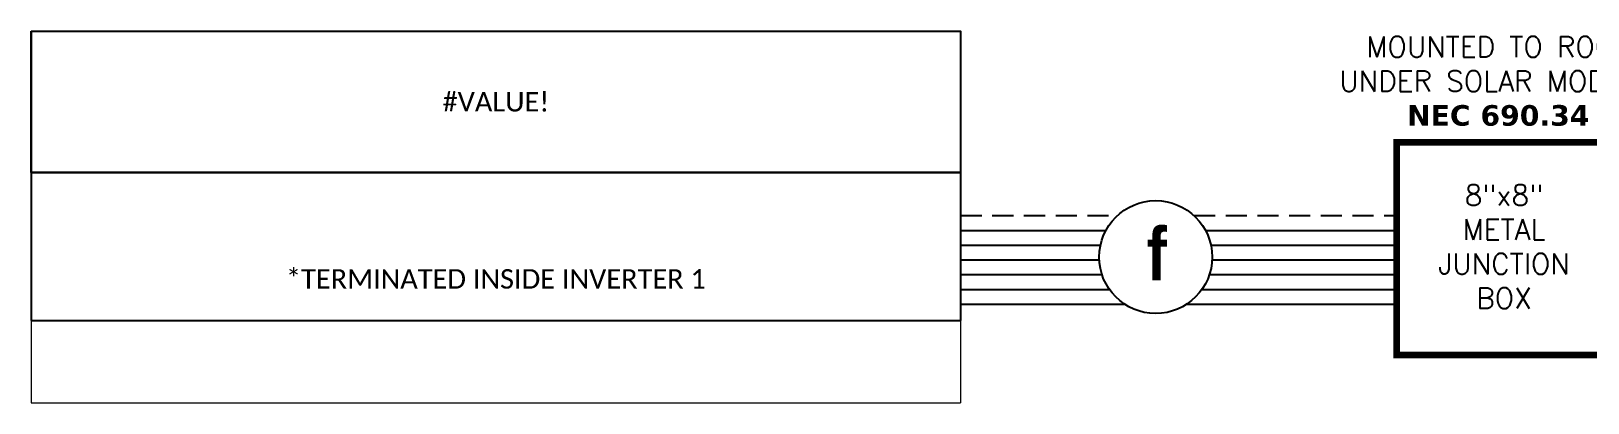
# Model space of a CAD drawing. Header units: feet. Extents: x 8954 to 9724, y 14552 to 15119.
# Drawn here: x 8954 to 9230.5, y 15035 to 15101 of the extents above; entities that cross this region are included whole.
import ezdxf

# ---------------------------------------------------------------- set-up
doc = ezdxf.new("R2010")
doc.units = ezdxf.units.FT
doc.header["$MEASUREMENT"] = 0
doc.linetypes.add('HIDDEN', pattern=[0.375, 0.25, -0.125])
for name, color, linetype in [('ONE LINE BLOCKS', 7, 'Continuous'), ('TEXT', 7, 'Continuous'), ('Z - TITLEBLOCK TXT', 7, 'Continuous')]:
    doc.layers.add(name, color=color, linetype=linetype)
doc.styles.add('ONE LINE TXT', font='techb___.ttf')
doc.styles.get("Standard").update_dxf_attribs({"font": 'simplex.shx'})

# ---------------------------------------------------------------- blocks, each defined once
blk = doc.blocks.new('*T6')
at = {"layer": 'Defpoints', "color": 8, "linetype": 'ByBlock', "lineweight": 0, "transparency": 16777216}
for p, q in [((0, -51.42), (0, -66.05)), ((165.11, -51.42), (165.11, -66.05)), ((0, -66.05), (165.11, -66.05))]:
    blk.add_line(p, q, dxfattribs=at)
at = {"layer": 'Z - TITLEBLOCK TXT', "color": 0, "lineweight": -2, "transparency": 16777216}
for p, q in [((0, 0), (165.11, 0)), ((0, 0), (0, -51.42)), ((165.11, 0), (165.11, -51.42)), ((0, -25.14), (165.11, -25.14)), ((0, -51.42), (165.11, -51.42))]:
    blk.add_line(p, q, dxfattribs=at)
at = {"layer": 'Z - TITLEBLOCK TXT', "color": 0, "linetype": 'Continuous', "transparency": 16777216, "char_height": 3.4544, "width": 155.095, "attachment_point": 5}
for s, insert in [('{\\fCalibri|b0|i0|c0;#VALUE!', (82.56, -12.57)), ('{\\fCalibri|b0|i0|c0;^J^J*TERMINATED INSIDE INVERTER 1', (82.56, -38.28))]:
    blk.add_mtext(s, dxfattribs=dict(at, insert=insert))

msp = doc.modelspace()

# ---------------------------------------------------------------- linework, layer by layer
at = {"color": 7, "linetype": 'Continuous'}
for p, q in [((9119.06, 15065.61), (9144.86, 15065.61)), ((9162.54, 15065.61), (9196.53, 15065.61)), ((9119.06, 15060.37), (9143.68, 15060.37)), ((9163.72, 15060.37), (9196.53, 15060.37)), ((9119.06, 15055.13), (9145.47, 15055.13)), ((9161.93, 15055.13), (9196.53, 15055.13))]:
    msp.add_line(p, q, dxfattribs=at)
at = {"color": 253, "linetype": 'Continuous'}
for p, q in [((9119.06, 15062.99), (9143.9, 15062.99)), ((9163.51, 15062.99), (9196.53, 15062.99)), ((9119.06, 15057.75), (9144.17, 15057.75)), ((9163.24, 15057.75), (9196.53, 15057.75)), ((9119.06, 15052.5), (9148.16, 15052.5)), ((9159.24, 15052.5), (9196.53, 15052.5))]:
    msp.add_line(p, q, dxfattribs=at)
at = {"color": 7, "linetype": 'Continuous'}
msp.add_circle((9153.7, 15060.87), 10.03, dxfattribs=at)
at = {"layer": 'ONE LINE BLOCKS', "lineweight": 50, "const_width": 1.19}
msp.add_lwpolyline([(9234.31, 15043.45), (9196.53, 15043.45), (9196.53, 15081.23), (9234.31, 15081.23)], close=True, dxfattribs=at)
at = {"layer": 'TEXT', "color": 92, "linetype": 'HIDDEN', "ltscale": 15}
for p, q in [((9119.06, 15068.24), (9146.89, 15068.24)), ((9160.51, 15068.24), (9196.53, 15068.24))]:
    msp.add_line(p, q, dxfattribs=at)
at = {"layer": 'Z - TITLEBLOCK TXT', "linetype": 'Continuous'}
msp.add_lwpolyline([(8953.95, 15101.01), (9119.06, 15101.01), (9119.06, 15075.87), (8953.95, 15075.87)], close=True, dxfattribs=at)

# ---------------------------------------------------------------- block references
msp.add_blockref('*T6', (8953.95, 15101.01))

# ---------------------------------------------------------------- texts
at = {"layer": 'TEXT', "color": 1, "char_height": 3.6576, "attachment_point": 5}
for s, width, insert in [(' \\PMOUNTED TO ROOF \\PUNDER SOLAR MODULE\\P{\\fVerdana|b1|i0|c0|p34;NEC 690.34}', 72.4158, (9214.54, 15095.15)), ('8"x8" METAL JUNCTION BOX ', 0.4767, (9215.57, 15062.71))]:
    msp.add_mtext_dynamic_manual_height_columns(s, width=width, gutter_width=7.17, heights=[0], dxfattribs=dict(at, insert=insert))
at = {"layer": 'Z - TITLEBLOCK TXT', "color": 1, "linetype": 'Continuous', "insert": (9152.1, 15066.14), "char_height": 9.3833, "attachment_point": 1, "style": 'ONE LINE TXT'}
msp.add_mtext_dynamic_manual_height_columns('{\\W1;\\C256;f}', width=0.1385, gutter_width=2.13, heights=[0], dxfattribs=at)

doc.saveas('drawing.dxf')
